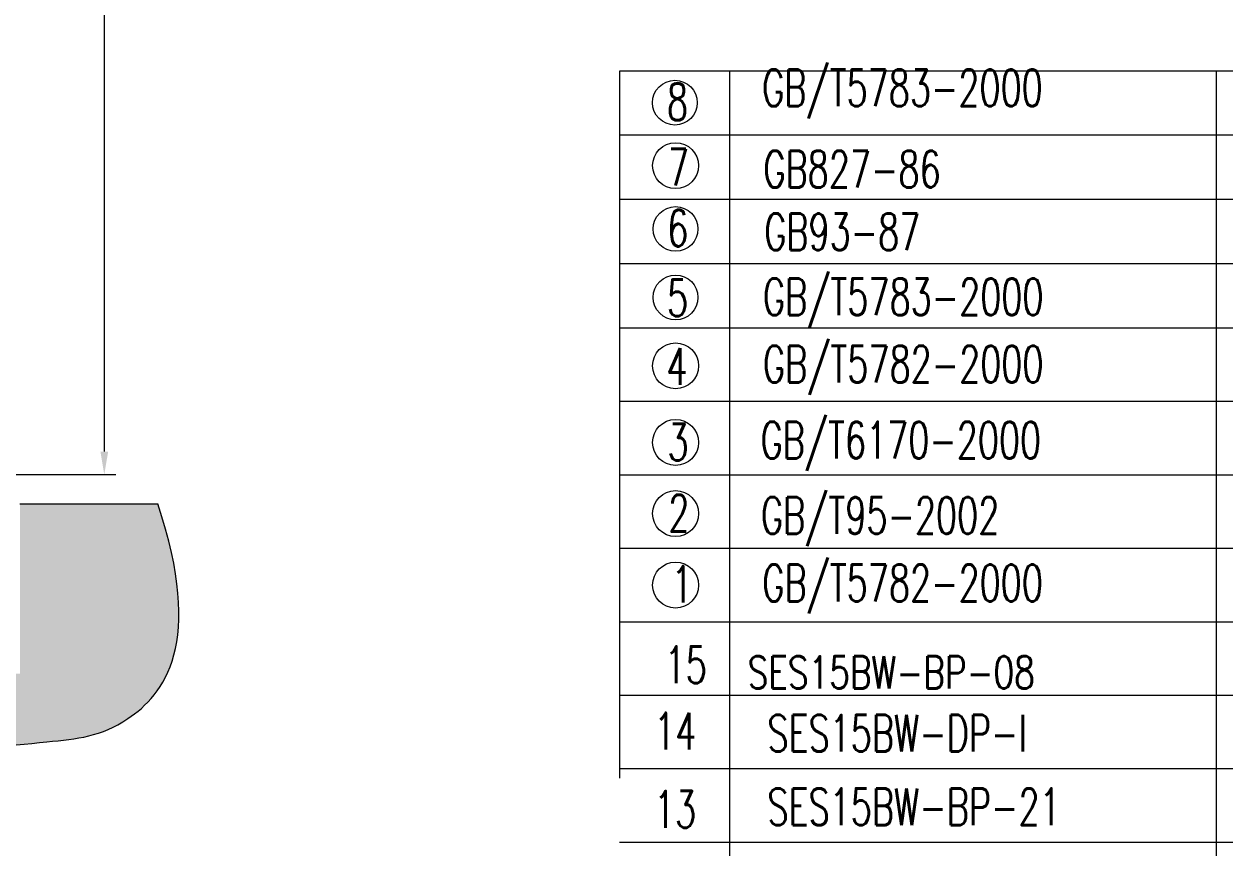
# Model space of a CAD drawing. Header units: millimetres. Extents: x -394 to 6212, y -2458 to 809.
# Drawn here: x 4769.2 to 4899.8, y -1766.6 to -1676.9 of the extents above; entities that cross this region are included whole.
import ezdxf

# ---------------------------------------------------------------- set-up
doc = ezdxf.new("R2010")
doc.units = ezdxf.units.MM
doc.header["$PDSIZE"] = -5
doc.layers.get('0').update_dxf_attribs({"lineweight": 18})
doc.layers.get('DEFPOINTS').update_dxf_attribs({"lineweight": 18})
for name, color, linetype, lineweight, true_color in [('1', 1, 'Continuous', 18, 0xff0000), ('2', 2, 'Continuous', 18, 0xffff00), ('3尺寸线', 2, 'Continuous', 18, 0xffff00)]:
    doc.layers.add(name, color=color, linetype=linetype, lineweight=lineweight, true_color=true_color)
doc.styles.add('HZ', font='txt.shx', dxfattribs={"width": 0.67, "bigfont": 'hztxt.shx'})
doc.styles.get("Standard").update_dxf_attribs({"font": 'txt.shx', "bigfont": 'gbcbig.shx'})
doc.dimstyles.new('STANDARD$0', dxfattribs={"dimtxt": 3.5, "dimasz": 2.5, "dimexe": 1.25, "dimexo": 0.625, "dimtad": 1, "dimdec": 4, "dimdsep": 46, "dimtxsty": 'HZ', "dimcen": 2.5, "dimdle": 5, "dimadec": 0, "dimazin": 0, "dimtfac": 1, "dimtmove": 0, "dimatfit": 3, "dimfxl": 1, "dimtolj": 1, "dimlwd": -1, "dimlwe": -1, "dimarcsym": 0})

# ---------------------------------------------------------------- blocks, each defined once
blk = doc.blocks.new('*D289')
at = {"layer": '2', "color": 0}
for p, q in [((4732.43, -1554.08), (4779.15, -1554.08)), ((4777.9, -1556.58), (4777.9, -1723.5)), ((4756.77, -1726), (4779.15, -1726))]:
    blk.add_line(p, q, dxfattribs=at)
for points in [[(4777.48, -1556.58), (4778.32, -1556.58), (4777.9, -1554.08)], [(4777.48, -1723.5), (4778.32, -1723.5), (4777.9, -1726)]]:
    blk.add_solid(points, dxfattribs=at)
at = {"layer": 'DEFPOINTS', "color": 0}
for p in [(4731.8, -1554.08), (4756.15, -1726), (4777.9, -1726)]:
    blk.add_point(p, dxfattribs=at)
at = {"layer": '2', "color": 0, "insert": (4775.52, -1636.16), "char_height": 3.5, "attachment_point": 5, "rotation": 90, "style": 'HZ'}
blk.add_mtext('\\A1;1896', dxfattribs=at)

msp = doc.modelspace()

# ---------------------------------------------------------------- hatches: boundary and pattern name
at = {"layer": '2'}
h = msp.add_hatch(dxfattribs=at)
h.set_pattern_fill('AR-SAND', color=256, scale=0.05, style=0)
h.set_pattern_definition([(37.5, (4916.191, -2369.4967), (-0.0800016, 2.447066), [0, -1.9304, 0, -2.159, 0, -2.06375]), (7.5, (4916.191, -2369.4967), (2.247616, 3.584126), [0, -1.0414, 0, -1.7399, 0, -0.66675]), (327.5, (4914.629, -2369.4967), (3.954962, 0.007186), [0, -0.635, 0, -2.286, 0, -2.9845]), (317.5, (4914.629, -2369.4967), (3.817782, 1.114647), [0, -0.3175, 0, -1.4986, 0, -1.7145])])
edge = h.paths.add_edge_path(flags=0)
edge.add_spline(control_points=[(4668.0635, -1729.19428), (4672.56774, -1752.31386), (4686.58626, -1757.0535), (4738.69767, -1758.42595), (4771.77095, -1755.07751), (4780.86064, -1754.23755), (4788.86304, -1744.45257), (4783.71671, -1729.19428)], knot_values=[0, 0, 0, 0, 18.615286243, 101.525525856, 120.876659928, 136.210085707, 156.249566949, 156.249566949, 156.249566949, 156.249566949], weights=[1, 1, 1, 1, 1, 1, 1, 1], degree=3, periodic=0)
edge.add_line((4783.71671, -1729.19428), (4768.7038, -1729.19428))
edge.add_line((4768.7038, -1729.19428), (4768.7038, -1747.68514))
edge.add_line((4768.7038, -1747.68514), (4684.14423, -1747.68514))
edge.add_line((4684.14423, -1747.68514), (4684.14423, -1729.19428))
edge.add_line((4684.14423, -1729.19428), (4668.0635, -1729.19428))

# ---------------------------------------------------------------- linework, layer by layer
at = {"layer": '1'}
for p, q in [((4833.98432, -1682.0524), (4833.98432, -1759.0524)), ((5013.74256, -1682.0524), (4833.98432, -1682.0524)), ((4768.7038, -1729.19428), (4783.71671, -1729.19428))]:
    msp.add_line(p, q, dxfattribs=at)
at = {"layer": '2'}
for p, q in [((4845.98432, -1682.0524), (4845.98432, -1870.0524)), ((4898.98432, -1682.0524), (4898.98432, -1870.0524)), ((5013.74256, -1689.0524), (4833.98432, -1689.0524)), ((5013.74256, -1696.0524), (4833.98432, -1696.0524)), ((5013.74256, -1703.0524), (4833.98432, -1703.0524)), ((5013.74256, -1710.0524), (4833.98432, -1710.0524)), ((5013.74256, -1718.0524), (4833.98432, -1718.0524)), ((5013.74256, -1726.0524), (4833.98432, -1726.0524)), ((5013.74256, -1734.0524), (4833.98432, -1734.0524)), ((5013.74256, -1742.0524), (4833.98432, -1742.0524)), ((5013.74256, -1750.0524), (4833.98432, -1750.0524)), ((5013.74256, -1758.0524), (4833.98432, -1758.0524)), ((5013.74256, -1766.0524), (4833.98432, -1766.0524))]:
    msp.add_line(p, q, dxfattribs=at)
for centre, radius in [((4840.02998, -1685.49982), 2.436), ((4840.10379, -1692.35493), 2.5), ((4840.10379, -1699.24832), 2.436), ((4840.10379, -1706.70959), 2.436), ((4840.10379, -1714.15478), 2.5), ((4840.10379, -1722.49991), 2.5), ((4840.10379, -1730.24357), 2.5), ((4840.10379, -1738.03078), 2.5)]:
    msp.add_circle(centre, radius, dxfattribs=at)
msp.add_open_spline([(4668.0635, -1729.19428), (4672.56774, -1752.31386), (4686.58626, -1757.0535), (4738.69767, -1758.42595), (4771.77095, -1755.07751), (4780.86064, -1754.23755), (4788.86304, -1744.45257), (4783.71671, -1729.19428)], degree=3, knots=[0, 0, 0, 0, 1154.090119124, 6294.26830734, 7493.978713889, 8444.603644004, 9686.989444168, 9686.989444168, 9686.989444168, 9686.989444168], dxfattribs=at)

# ---------------------------------------------------------------- texts
at = {"width": 0.67}
for s, p in [('SES15BW-DP-I', (4850.10806, -1756.17029)), ('SES15BW-BP-21', (4850.10806, -1764.17029))]:
    msp.add_text(s, height=4, dxfattribs=at).set_placement(p)
at = {"layer": '2', "char_height": 4, "attachment_point": 7}
for s, insert, width in [('\\T1;{\\W0.67;GB/T5783-2000}', (4849.53543, -1687.22515), 50.92), ('\\T1;{\\W0.67;8}', (4839.16598, -1687.41332), 3.8285714), ('\\T1;{\\W0.67;7}', (4839.27847, -1694.5115), 3.8285714), ('\\T1;{\\W0.67;GB827-86}', (4849.66965, -1694.73927), 32.16), ('\\T1;{\\W0.67;6}', (4839.19535, -1701.16568), 3.8285714), ('\\T1;{\\W0.67;GB93-87}', (4849.75415, -1701.55737), 28.3314286), ('\\T1;{\\W0.67;GB/T5783-2000}', (4849.61937, -1709.96816), 50.92), ('\\T1;{\\W0.67;5}', (4839.18302, -1708.75935), 3.8285714), ('\\T1;{\\W0.67;GB/T5782-2000}', (4849.61937, -1717.29666), 50.92), ('\\T1;{\\W0.67;4}', (4839.10991, -1716.22876), 3.8285714), ('\\T1;{\\W0.67;GB/T6170-2000}', (4849.35888, -1725.57906), 50.92), ('\\T1;{\\W0.67;3}', (4839.22556, -1724.45756), 3.8285714), ('\\T1;{\\W0.67;2}', (4839.32034, -1732.19527), 3.8285714), ('\\T1;{\\W0.67;GB/T95-2002}', (4849.3999, -1733.77882), 43.2628571), ('\\T1;{\\W0.67;GB/T5782-2000}', (4849.55413, -1741.13638), 50.92), ('\\T1;{\\W0.67;1}', (4839.66385, -1739.94312), 3.8285714), ('\\W0.67;15', (4838.91609, -1748.7117), 7.6571429), ('\\T1;{\\W0.67;14}', (4837.77841, -1755.92444), 7.6571429), ('\\T1;{\\W0.67;13}', (4837.75828, -1764.4505), 7.6571429)]:
    msp.add_mtext(s, dxfattribs=dict(at, insert=insert, width=width))
at = {"layer": '3尺寸线', "style": 'HZ', "width": 0.75}
msp.add_text('SES15BW-BP-08', height=3.5, dxfattribs=at).set_placement((4847.94793, -1749.28684))

# ---------------------------------------------------------------- dimensions: what is measured, and where the dimension line sits
at = {"layer": '2'}
dim = msp.add_linear_dim(base=(4777.89999, -1725.99615), p1=(4731.80481, -1554.08415), p2=(4756.14571, -1725.99615), angle=90, text='1896', dimstyle='STANDARD$0', override={"dimscale": 1, "dimdec": 2, "dimsah": 1, "dimatfit": 0}, dxfattribs=at)
dim.commit()
dim.dimension.update_dxf_attribs({"geometry": '*D289', "text_midpoint": (4777.89999, -1636.15933), "dimtype": 160})

doc.saveas('drawing.dxf')
